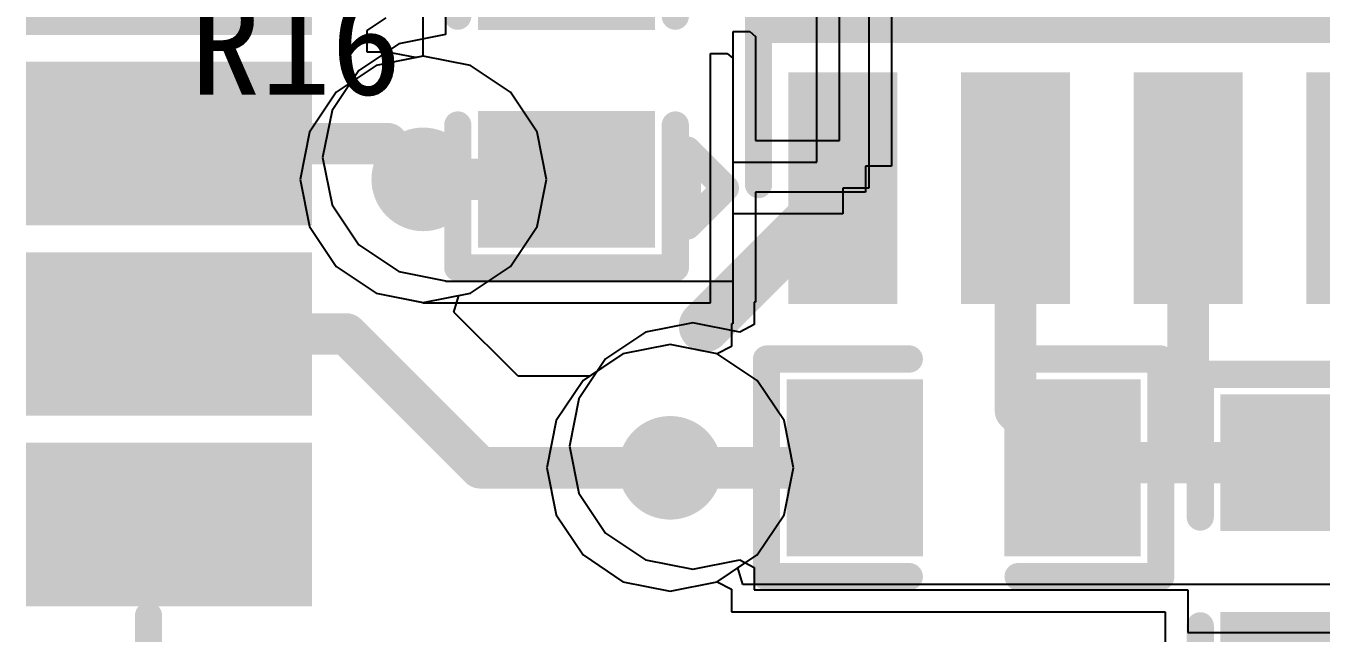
# Model space of a CAD drawing. Header units: millimetres. Extents: x 192 to 285.3, y 128.7 to 184.7.
# Drawn here: x 230.67 to 240.2, y 140.75 to 145.22 of the extents above; entities that cross this region are included whole.
import ezdxf

# ---------------------------------------------------------------- set-up
doc = ezdxf.new("R2010")
doc.units = ezdxf.units.MM
for name, color, linetype in [('BottomLayer', 5, 'Continuous'), ('BottomOverlay', 54, 'Continuous'), ('BottomPaste', 16, 'Continuous'), ('BottomSolder', 6, 'Continuous'), ('ConnectLayer', 7, 'Continuous'), ('MidLayer1', 16, 'Continuous'), ('MidLayer2', 76, 'Continuous'), ('MultiLayer', 9, 'Continuous'), ('TopLayer', 1, 'Continuous'), ('TopOverlay', 2, 'Continuous'), ('TopPaste', 8, 'Continuous'), ('TopSolder', 216, 'Continuous'), ('ViaHoleLayer', 16, 'Continuous')]:
    doc.layers.add(name, color=color, linetype=linetype)

# ---------------------------------------------------------------- blocks, each defined once
blk = doc.blocks.new('SIM_SMT_33')
at = {"layer": 'TopLayer'}
for points in [[(-4.02661882, 1.60500822), (-2.52662182, 1.60500822), (-4.02661882, 2.20500702), (-2.52662182, 2.20500702)], [(2.52658118, 1.60500822), (4.02657818, 1.60500822), (2.52658118, 2.20500702), (4.02657818, 2.20500702)], [(-4.02661882, 0.33500822), (-2.52662182, 0.33500822), (-4.02661882, 0.9350070199999999), (-2.52662182, 0.9350070199999999)], [(2.52658118, 0.33500822), (4.02657818, 0.33500822), (2.52658118, 0.9350070199999999), (4.02657818, 0.9350070199999999)], [(-4.02661882, -0.9349917799999999), (-2.52662182, -0.9349917799999999), (-4.02661882, -0.3349929799999999), (-2.52662182, -0.3349929799999999)], [(2.52658118, -0.9349917799999999), (4.02657818, -0.9349917799999999), (2.52658118, -0.3349929799999999), (4.02657818, -0.3349929799999999)], [(-4.02661882, -2.20499178), (-2.52662182, -2.20499178), (-4.02661882, -1.60499298), (-2.52662182, -1.60499298)], [(2.52658118, -2.20499178), (4.02657818, -2.20499178), (2.52658118, -1.60499298), (4.02657818, -1.60499298)]]:
    blk.add_solid(points, dxfattribs=at)
at = {"layer": 'TopOverlay', "const_width": 0.1999996}
for points in [[(-3.55602032, 3.04800762), (-3.27662032, 2.76860762)], [(-3.55602032, 3.04800762), (-2.99722032, 3.04800762)], [(-2.99722032, 3.04800762), (-3.27662032, 2.76860762)], [(-3.25122032, 2.52502162), (3.24879208, 2.52502162)], [(-1.38498072, 1.97501002), (-2.00118472, 1.35880602)], [(-1.38498072, 1.97501002), (1.99880728, 1.97501002)], [(1.99880728, 1.97501002), (1.99880728, -2.02498198)], [(-2.00118472, 1.35880602), (-2.00118472, -2.02498198)], [(-2.00118472, -2.02498198), (1.99880728, -2.02498198)], [(-3.25122032, -2.52500638), (3.24879208, -2.52500638)]]:
    blk.add_lwpolyline(points, dxfattribs=at)
at = {"layer": 'TopOverlay', "const_width": 0.0999998}
for points in [[(-3.60602022, 3.04800762, 1), (-3.50602042, 3.04800762, 1)], [(-3.60602022, 3.04800762, 1), (-3.50602042, 3.04800762, 1)], [(-3.04722022, 3.04800762, 1), (-2.94722042, 3.04800762, 1)], [(-3.04722022, 3.04800762, 1), (-2.94722042, 3.04800762, 1)], [(-3.32662022, 2.76860762, 1), (-3.226620419999999, 2.76860762, 1)], [(-3.32662022, 2.76860762, 1), (-3.226620419999999, 2.76860762, 1)], [(-3.30122022, 2.52502162, 1), (-3.20122042, 2.52502162, 1)], [(3.19879218, 2.52502162, 1), (3.29879198, 2.52502162, 1)], [(-1.43498062, 1.97501002, 1), (-1.33498082, 1.97501002, 1)], [(-1.43498062, 1.97501002, 1), (-1.33498082, 1.97501002, 1)], [(1.94880738, 1.97501002, 1), (2.04880718, 1.97501002, 1)], [(1.94880738, 1.97501002, 1), (2.04880718, 1.97501002, 1)], [(-2.05118462, 1.35880602, 1), (-1.95118482, 1.35880602, 1)], [(-2.05118462, 1.35880602, 1), (-1.95118482, 1.35880602, 1)], [(-2.05118462, -2.02498198, 1), (-1.95118482, -2.02498198, 1)], [(-2.05118462, -2.02498198, 1), (-1.95118482, -2.02498198, 1)], [(1.94880738, -2.02498198, 1), (2.04880718, -2.02498198, 1)], [(1.94880738, -2.02498198, 1), (2.04880718, -2.02498198, 1)], [(-3.30122022, -2.52500638, 1), (-3.20122042, -2.52500638, 1)], [(3.19879218, -2.52500638, 1), (3.29879198, -2.52500638, 1)]]:
    blk.add_lwpolyline(points, format="xyb", close=True, dxfattribs=at)
at = {"layer": 'TopPaste'}
for points in [[(-4.02661882, 1.60500822), (-2.52662182, 1.60500822), (-4.02661882, 2.20500702), (-2.52662182, 2.20500702)], [(2.52658118, 1.60500822), (4.02657818, 1.60500822), (2.52658118, 2.20500702), (4.02657818, 2.20500702)], [(-4.02661882, 0.33500822), (-2.52662182, 0.33500822), (-4.02661882, 0.9350070199999999), (-2.52662182, 0.9350070199999999)], [(2.52658118, 0.33500822), (4.02657818, 0.33500822), (2.52658118, 0.9350070199999999), (4.02657818, 0.9350070199999999)], [(-4.02661882, -0.9349917799999999), (-2.52662182, -0.9349917799999999), (-4.02661882, -0.3349929799999999), (-2.52662182, -0.3349929799999999)], [(2.52658118, -0.9349917799999999), (4.02657818, -0.9349917799999999), (2.52658118, -0.3349929799999999), (4.02657818, -0.3349929799999999)], [(-4.02661882, -2.20499178), (-2.52662182, -2.20499178), (-4.02661882, -1.60499298), (-2.52662182, -1.60499298)], [(2.52658118, -2.20499178), (4.02657818, -2.20499178), (2.52658118, -1.60499298), (4.02657818, -1.60499298)]]:
    blk.add_solid(points, dxfattribs=at)
at = {"layer": 'TopSolder'}
for points in [[(-4.12821882, 1.50340822), (-2.42502182, 1.50340822), (-4.12821882, 2.30660702), (-2.42502182, 2.30660702)], [(2.42498118, 1.50340822), (4.12817818, 1.50340822), (2.42498118, 2.30660702), (4.12817818, 2.30660702)], [(-4.12821882, 0.23340822), (-2.42502182, 0.23340822), (-4.12821882, 1.03660702), (-2.42502182, 1.03660702)], [(2.42498118, 0.23340822), (4.12817818, 0.23340822), (2.42498118, 1.03660702), (4.12817818, 1.03660702)], [(-4.12821882, -1.03659178), (-2.42502182, -1.03659178), (-4.12821882, -0.23339298), (-2.42502182, -0.23339298)], [(2.42498118, -1.03659178), (4.12817818, -1.03659178), (2.42498118, -0.23339298), (4.12817818, -0.23339298)], [(-4.12821882, -2.30659178), (-2.42502182, -2.30659178), (-4.12821882, -1.50339298), (-2.42502182, -1.50339298)], [(2.42498118, -2.30659178), (4.12817818, -2.30659178), (2.42498118, -1.50339298), (4.12817818, -1.50339298)]]:
    blk.add_solid(points, dxfattribs=at)
blk = doc.blocks.new('G510_Q50_20_B_69')
at = {"layer": 'BottomLayer'}
for points in [[(5.7499758, -11.89999144), (5.7499758, -9.99999524), (4.7499778, -11.89999144), (4.7499778, -9.99999524)], [(7.149972999999999, -11.89999144), (7.149972999999999, -9.99999524), (6.149975, -11.89999144), (6.149975, -9.99999524)], [(8.550021, -11.89999144), (8.550021, -9.99999524), (7.550022999999999, -11.89999144), (7.550022999999999, -9.99999524)]]:
    blk.add_solid(points, dxfattribs=at)
at = {"layer": 'BottomOverlay', "const_width": 0.1999996}
blk.add_lwpolyline([(9.2801948, -11.09959934), (8.721394799999999, -11.09959934)], dxfattribs=at)
at = {"layer": 'BottomOverlay', "const_width": 0.0999998}
blk.add_lwpolyline([(8.6713949, -11.09959934, 1), (8.771394699999998, -11.09959934, 1)], format="xyb", close=True, dxfattribs=at)
at = {"layer": 'BottomPaste'}
for points in [[(5.7499758, -11.89999144), (5.7499758, -9.99999524), (4.7499778, -11.89999144), (4.7499778, -9.99999524)], [(7.149972999999999, -11.89999144), (7.149972999999999, -9.99999524), (6.149975, -11.89999144), (6.149975, -9.99999524)], [(8.550021, -11.89999144), (8.550021, -9.99999524), (7.550022999999999, -11.89999144), (7.550022999999999, -9.99999524)]]:
    blk.add_solid(points, dxfattribs=at)
at = {"layer": 'BottomSolder'}
for points in [[(4.451578599999999, -12.00159144), (4.451578599999999, -9.89839524), (3.2483806, -12.00159144), (3.2483806, -9.89839524)], [(5.8515758, -12.00159144), (5.8515758, -9.89839524), (4.6483778, -12.00159144), (4.6483778, -9.89839524)], [(7.251573, -12.00159144), (7.251573, -9.89839524), (6.048375, -12.00159144), (6.048375, -9.89839524)], [(8.651620999999999, -12.00159144), (8.651620999999999, -9.89839524), (7.448422999999999, -12.00159144), (7.448422999999999, -9.89839524)]]:
    blk.add_solid(points, dxfattribs=at)
blk = doc.blocks.new('0603_81')
at = {"layer": 'TopLayer'}
for points in [[(-1.1999722, -0.55003446), (-0.3999738, -0.55003446), (-1.1999722, 0.54996334), (-0.3999738, 0.54996334)], [(0.4000246, -0.55003446), (1.200023, -0.55003446), (0.4000246, 0.54996334), (1.200023, 0.54996334)]]:
    blk.add_solid(points, dxfattribs=at)
at = {"layer": 'TopOverlay', "const_width": 0.1999996}
for points in [[(-0.3999738, 0.7999628399999998), (-1.4500098, 0.7999628399999998)], [(-1.4500098, -0.80003396), (-1.4500098, 0.7999628399999998)], [(1.4500098, 0.7999628399999998), (0.4000246, 0.7999628399999998)], [(1.4500098, -0.80003396), (1.4500098, 0.7999628399999998)], [(-0.3999738, -0.80003396), (-1.4500098, -0.80003396)], [(1.4500098, -0.80003396), (0.4000246, -0.80003396)]]:
    blk.add_lwpolyline(points, dxfattribs=at)
at = {"layer": 'TopOverlay', "const_width": 0.0999998}
for points in [[(-1.5000097, 0.7999628399999998, 1), (-1.4000099, 0.7999628399999998, 1)], [(-1.5000097, 0.7999628399999998, 1), (-1.4000099, 0.7999628399999998, 1)], [(-0.4499736999999999, 0.7999628399999998, 1), (-0.3499739, 0.7999628399999998, 1)], [(0.3500247, 0.7999628399999998, 1), (0.4500245, 0.7999628399999998, 1)], [(1.4000099, 0.7999628399999998, 1), (1.5000097, 0.7999628399999998, 1)], [(1.4000099, 0.7999628399999998, 1), (1.5000097, 0.7999628399999998, 1)], [(-1.5000097, -0.80003396, 1), (-1.4000099, -0.80003396, 1)], [(-1.5000097, -0.80003396, 1), (-1.4000099, -0.80003396, 1)], [(-0.4499736999999999, -0.80003396, 1), (-0.3499739, -0.80003396, 1)], [(0.3500247, -0.80003396, 1), (0.4500245, -0.80003396, 1)], [(1.4000099, -0.80003396, 1), (1.5000097, -0.80003396, 1)], [(1.4000099, -0.80003396, 1), (1.5000097, -0.80003396, 1)]]:
    blk.add_lwpolyline(points, format="xyb", close=True, dxfattribs=at)
at = {"layer": 'TopPaste'}
for points in [[(-1.1999722, -0.55003446), (-0.3999738, -0.55003446), (-1.1999722, 0.54996334), (-0.3999738, 0.54996334)], [(0.4000246, -0.55003446), (1.200023, -0.55003446), (0.4000246, 0.54996334), (1.200023, 0.54996334)]]:
    blk.add_solid(points, dxfattribs=at)
at = {"layer": 'TopSolder'}
for points in [[(-1.3015722, -0.65163446), (-0.2983738, -0.65163446), (-1.3015722, 0.6515633399999999), (-0.2983738, 0.6515633399999999)], [(0.2984246, -0.65163446), (1.301623, -0.65163446), (0.2984246, 0.6515633399999999), (1.301623, 0.6515633399999999)]]:
    blk.add_solid(points, dxfattribs=at)
blk = doc.blocks.new('0603_105')
at = {"layer": 'TopLayer'}
for points in [[(-1.19998744, -0.5499989), (-0.39998904, -0.5499989), (-1.19998744, 0.5499989), (-0.39998904, 0.5499989)], [(0.40000936, -0.5499989), (1.20000776, -0.5499989), (0.40000936, 0.5499989), (1.20000776, 0.5499989)]]:
    blk.add_solid(points, dxfattribs=at)
at = {"layer": 'TopOverlay', "const_width": 0.1999996}
for points in [[(-1.45002504, 0.7999984), (-0.39998904, 0.7999984)], [(-1.45002504, 0.7999984), (-1.45002504, -0.7999984)], [(0.40000936, 0.7999984), (1.44999456, 0.7999984)], [(1.44999456, 0.7999984), (1.44999456, -0.7999984)], [(-1.45002504, -0.7999984), (-0.39998904, -0.7999984)], [(0.40000936, -0.7999984), (1.44999456, -0.7999984)]]:
    blk.add_lwpolyline(points, dxfattribs=at)
at = {"layer": 'TopOverlay', "const_width": 0.0999998}
for points in [[(-1.50002494, 0.7999984, 1), (-1.40002514, 0.7999984, 1)], [(-1.50002494, 0.7999984, 1), (-1.40002514, 0.7999984, 1)], [(-0.4499889399999999, 0.7999984, 1), (-0.34998914, 0.7999984, 1)], [(0.3500094599999999, 0.7999984, 1), (0.45000926, 0.7999984, 1)], [(1.39999466, 0.7999984, 1), (1.49999446, 0.7999984, 1)], [(1.39999466, 0.7999984, 1), (1.49999446, 0.7999984, 1)], [(-1.50002494, -0.7999984, 1), (-1.40002514, -0.7999984, 1)], [(-1.50002494, -0.7999984, 1), (-1.40002514, -0.7999984, 1)], [(-0.4499889399999999, -0.7999984, 1), (-0.34998914, -0.7999984, 1)], [(0.3500094599999999, -0.7999984, 1), (0.45000926, -0.7999984, 1)], [(1.39999466, -0.7999984, 1), (1.49999446, -0.7999984, 1)], [(1.39999466, -0.7999984, 1), (1.49999446, -0.7999984, 1)]]:
    blk.add_lwpolyline(points, format="xyb", close=True, dxfattribs=at)
at = {"layer": 'TopPaste'}
for points in [[(-1.19998744, -0.5499989), (-0.39998904, -0.5499989), (-1.19998744, 0.5499989), (-0.39998904, 0.5499989)], [(0.40000936, -0.5499989), (1.20000776, -0.5499989), (0.40000936, 0.5499989), (1.20000776, 0.5499989)]]:
    blk.add_solid(points, dxfattribs=at)
at = {"layer": 'TopSolder'}
for points in [[(-1.30158744, -0.6515989), (-0.29838904, -0.6515989), (-1.30158744, 0.6515989), (-0.29838904, 0.6515989)], [(0.29840936, -0.6515989), (1.30160776, -0.6515989), (0.29840936, 0.6515989), (1.30160776, 0.6515989)]]:
    blk.add_solid(points, dxfattribs=at)
blk = doc.blocks.new('0603_107')
at = {"layer": 'TopLayer'}
for points in [[(-1.19999506, -0.5500319199999999), (-0.3999966599999999, -0.5500319199999999), (-1.19999506, 0.54996588), (-0.3999966599999999, 0.54996588)], [(0.40000174, -0.5500319199999999), (1.20000014, -0.5500319199999999), (0.40000174, 0.54996588), (1.20000014, 0.54996588)]]:
    blk.add_solid(points, dxfattribs=at)
at = {"layer": 'TopOverlay', "const_width": 0.1999996}
for points in [[(-1.45003266, 0.79996538), (-0.3999966599999999, 0.79996538)], [(-1.45003266, -0.8000314199999999), (-1.45003266, 0.79996538)], [(0.40000174, 0.79996538), (1.44998694, 0.79996538)], [(1.44998694, -0.8000314199999999), (1.44998694, 0.79996538)], [(-1.45003266, -0.8000314199999999), (-0.3999966599999999, -0.8000314199999999)], [(0.40000174, -0.8000314199999999), (1.44998694, -0.8000314199999999)]]:
    blk.add_lwpolyline(points, dxfattribs=at)
at = {"layer": 'TopOverlay', "const_width": 0.0999998}
for points in [[(-1.50003256, 0.79996538, 1), (-1.40003276, 0.79996538, 1)], [(-1.50003256, 0.79996538, 1), (-1.40003276, 0.79996538, 1)], [(-0.44999656, 0.79996538, 1), (-0.34999676, 0.79996538, 1)], [(0.35000184, 0.79996538, 1), (0.4500016399999999, 0.79996538, 1)], [(1.39998704, 0.79996538, 1), (1.49998684, 0.79996538, 1)], [(1.39998704, 0.79996538, 1), (1.49998684, 0.79996538, 1)], [(-1.50003256, -0.8000314199999999, 1), (-1.40003276, -0.8000314199999999, 1)], [(-1.50003256, -0.8000314199999999, 1), (-1.40003276, -0.8000314199999999, 1)], [(-0.44999656, -0.8000314199999999, 1), (-0.34999676, -0.8000314199999999, 1)], [(0.35000184, -0.8000314199999999, 1), (0.4500016399999999, -0.8000314199999999, 1)], [(1.39998704, -0.8000314199999999, 1), (1.49998684, -0.8000314199999999, 1)], [(1.39998704, -0.8000314199999999, 1), (1.49998684, -0.8000314199999999, 1)]]:
    blk.add_lwpolyline(points, format="xyb", close=True, dxfattribs=at)
at = {"layer": 'TopPaste'}
for points in [[(-1.19999506, -0.5500319199999999), (-0.3999966599999999, -0.5500319199999999), (-1.19999506, 0.54996588), (-0.3999966599999999, 0.54996588)], [(0.40000174, -0.5500319199999999), (1.20000014, -0.5500319199999999), (0.40000174, 0.54996588), (1.20000014, 0.54996588)]]:
    blk.add_solid(points, dxfattribs=at)
at = {"layer": 'TopSolder'}
for points in [[(-1.30159506, -0.6516319199999999), (-0.29839666, -0.6516319199999999), (-1.30159506, 0.6515658799999999), (-0.29839666, 0.6515658799999999)], [(0.29840174, -0.6516319199999999), (1.30160014, -0.6516319199999999), (0.29840174, 0.6515658799999999), (1.30160014, 0.6515658799999999)]]:
    blk.add_solid(points, dxfattribs=at)

msp = doc.modelspace()

# ---------------------------------------------------------------- linework, layer by layer
at = {"layer": 'BottomLayer'}
for p, q in [((233.18140816, 145.18393112), (233.32054682, 145.2769002)), ((233.18140816, 145.02636476), (233.18140816, 145.18393112)), ((233.33140278, 145.02636476), (233.18140816, 145.02636476)), ((233.5381537, 144.98523962), (233.33140278, 145.02636476)), ((233.5944147, 144.99643086), (233.5381537, 144.98523962)), ((233.94128472, 144.9274343), (233.5944147, 144.99643086)), ((234.23534814, 144.73094752), (233.94128472, 144.9274343)), ((234.43183492, 144.4368841), (234.23534814, 144.73094752)), ((234.50083148, 144.09001408), (234.43183492, 144.4368841)), ((234.43183492, 143.74314406), (234.50083148, 144.09001408)), ((234.23534814, 143.44908064), (234.43183492, 143.74314406)), ((233.94128472, 143.25259386), (234.23534814, 143.44908064)), ((233.82031976, 143.1143315), (233.85718532, 143.23586542)), ((233.85718532, 143.23586542), (233.94128472, 143.25259386)), ((234.29231018, 142.64234108), (233.82031976, 143.1143315)), ((235.06353292, 142.80642254), (234.81796826, 142.64234108)), ((235.41040294, 142.8754191), (235.06353292, 142.80642254)), ((235.75727296, 142.80642254), (235.41040294, 142.8754191)), ((236.05133638, 142.60993576), (235.75727296, 142.80642254)), ((234.81796826, 142.64234108), (234.29231018, 142.64234108)), ((236.24782316, 142.31587234), (236.05133638, 142.60993576)), ((236.31681972, 141.96900232), (236.24782316, 142.31587234)), ((236.24782316, 141.6221323), (236.31681972, 141.96900232)), ((236.05133638, 141.32806888), (236.24782316, 141.6221323)), ((235.9083674, 141.23253948), (236.05133638, 141.32806888)), ((235.9452355, 141.1110081), (235.9083674, 141.23253948)), ((240.43141906, 141.1110081), (235.9452355, 141.1110081))]:
    msp.add_line(p, q, dxfattribs=at)
for points, const_width in [([(231.72341006, 144.353026), (233.33140278, 144.353026)], 0.3048), ([(233.33140278, 144.353026), (233.5944147, 144.09001408)], 0.2999994), ([(231.72341006, 142.9530288), (233.02937646, 142.9530288)], 0.3048), ([(233.02937646, 142.9530288), (234.01340294, 141.96900232)], 0.3048), ([(234.01340294, 141.96900232), (235.41040294, 141.96900232)], 0.3048)]:
    msp.add_lwpolyline(points, dxfattribs=dict(at, const_width=const_width))
for points, const_width in [([(231.64721006, 144.353026, 1), (231.79961006, 144.353026, 1)], 0.1524), ([(233.25520278, 144.353026, 1), (233.40760278, 144.353026, 1)], 0.1524), ([(233.2564042, 144.353026, 1), (233.40640136, 144.353026, 1)], 0.1499997), ([(233.4039147, 144.09001408, 1), (233.7849147, 144.09001408, 1)], 0.3809999999999999), ([(233.51941612, 144.09001408, 1), (233.66941328, 144.09001408, 1)], 0.1499997), ([(231.64721006, 142.9530288, 1), (231.79961006, 142.9530288, 1)], 0.1524), ([(232.95317646, 142.9530288, 1), (233.10557646, 142.9530288, 1)], 0.1524), ([(232.95317646, 142.9530288, 1), (233.10557646, 142.9530288, 1)], 0.1524), ([(235.21990294, 141.96900232, 1), (235.60090294, 141.96900232, 1)], 0.3809999999999999), ([(233.93720294, 141.96900232, 1), (234.08960294, 141.96900232, 1)], 0.1524), ([(233.93720294, 141.96900232, 1), (234.08960294, 141.96900232, 1)], 0.1524), ([(235.33420294, 141.96900232, 1), (235.48660294, 141.96900232, 1)], 0.1524)]:
    msp.add_lwpolyline(points, format="xyb", close=True, dxfattribs=dict(at, const_width=const_width))
at = {"layer": 'ConnectLayer'}
for p, q in [((233.75692644, 145.598007), (233.75692644, 145.15819584)), ((236.65641772, 144.37706456), (236.65641772, 145.44461386)), ((237.03741772, 145.44456306), (237.03741772, 144.18631056)), ((233.18140816, 145.18393112), (233.32054682, 145.2769002)), ((233.18140816, 145.02636476), (233.18140816, 145.18393112)), ((233.41406708, 145.08761686), (233.12000366, 144.89113008)), ((233.75692644, 145.15581586), (233.41406708, 145.08761686)), ((233.75692644, 145.15819584), (233.75692644, 145.15581586)), ((235.87292424, 144.94219424), (235.87292424, 145.17685468)), ((235.87292424, 145.17685468), (235.99593644, 145.17685468)), ((235.99593644, 145.17685468), (236.03891832, 145.1415817)), ((236.03891832, 145.1415817), (236.03891832, 144.37706456)), ((233.33140278, 145.02636476), (233.18140816, 145.02636476)), ((233.5944147, 144.99643086), (233.24754468, 144.9274343)), ((233.5381537, 144.98523962), (233.33140278, 145.02636476)), ((233.5944147, 144.99643086), (233.5381537, 144.98523962)), ((233.94128472, 144.9274343), (233.5944147, 144.99643086)), ((233.94128472, 144.9274343), (233.5944147, 144.99643086)), ((233.24754468, 144.9274343), (232.95348126, 144.73094752)), ((234.23534814, 144.73094752), (233.94128472, 144.9274343)), ((234.23534814, 144.73094752), (233.94128472, 144.9274343)), ((235.87292424, 143.34219744), (235.87292424, 144.94219424)), ((233.12000366, 144.89113008), (232.92351688, 144.59706666)), ((232.95348126, 144.73094752), (232.75699448, 144.4368841)), ((234.43183492, 144.4368841), (234.23534814, 144.73094752)), ((234.43183492, 144.4368841), (234.23534814, 144.73094752)), ((232.92351688, 144.59706666), (232.85452032, 144.25019664)), ((232.75699448, 144.4368841), (232.68799792, 144.09001408)), ((234.50083148, 144.09001408), (234.43183492, 144.4368841)), ((234.50083148, 144.09001408), (234.43183492, 144.4368841)), ((236.03891832, 144.37706456), (236.65641772, 144.37706456)), ((232.85452032, 144.25019664), (232.92351688, 143.90332662)), ((237.03741772, 144.18631056), (236.84717172, 144.18631056)), ((236.84717172, 144.18631056), (236.84717172, 143.99606456)), ((232.68799792, 144.09001408), (232.75699448, 143.74314406)), ((234.43183492, 143.74314406), (234.50083148, 144.09001408)), ((234.43183492, 143.74314406), (234.50083148, 144.09001408)), ((236.84717172, 143.99606456), (236.03891832, 143.99606456)), ((236.03891832, 143.99606456), (236.03891832, 143.18715076)), ((232.92351688, 143.90332662), (233.12000366, 143.6092632)), ((232.75699448, 143.74314406), (232.95348126, 143.44908064)), ((234.23534814, 143.44908064), (234.43183492, 143.74314406)), ((234.23534814, 143.44908064), (234.43183492, 143.74314406)), ((233.12000366, 143.6092632), (233.41406708, 143.41277642)), ((232.95348126, 143.44908064), (233.24754468, 143.25259386)), ((233.41406708, 143.41277642), (233.75692644, 143.34457742)), ((233.94128472, 143.25259386), (234.23534814, 143.44908064)), ((233.94128472, 143.25259386), (234.23534814, 143.44908064)), ((233.75692644, 143.34457742), (233.75692644, 143.34219744)), ((233.75692644, 143.34219744), (235.87292424, 143.34219744)), ((233.24754468, 143.25259386), (233.5944147, 143.1835973)), ((233.5944147, 143.1835973), (233.94128472, 143.25259386)), ((233.82031976, 143.1143315), (233.85718532, 143.23586542)), ((233.85718532, 143.23586542), (233.94128472, 143.25259386)), ((236.03891832, 143.18715076), (236.02793028, 143.18715076)), ((236.02793028, 143.18715076), (236.02793028, 143.02226666)), ((234.29231018, 142.64234108), (233.82031976, 143.1143315)), ((235.57692534, 143.03560166), (235.23005532, 142.9666051)), ((235.92379282, 142.9666051), (235.57692534, 143.03560166)), ((236.02793028, 143.02226666), (235.92379282, 142.9666051)), ((235.23005532, 142.9666051), (234.9359919, 142.77011832)), ((235.06353292, 142.80642254), (234.7694695, 142.60993576)), ((235.06353292, 142.80642254), (234.81796826, 142.64234108)), ((235.41040294, 142.8754191), (235.06353292, 142.80642254)), ((235.41040294, 142.8754191), (235.06353292, 142.80642254)), ((235.75727296, 142.80642254), (235.41040294, 142.8754191)), ((235.75727296, 142.80642254), (235.41040294, 142.8754191)), ((236.05133638, 142.60993576), (235.75727296, 142.80642254)), ((236.05133638, 142.60993576), (235.75727296, 142.80642254)), ((234.9359919, 142.77011832), (234.73950512, 142.4760549)), ((234.81796826, 142.64234108), (234.29231018, 142.64234108)), ((234.7694695, 142.60993576), (234.57298272, 142.31587234)), ((236.24782316, 142.31587234), (236.05133638, 142.60993576)), ((236.24782316, 142.31587234), (236.05133638, 142.60993576)), ((234.73950512, 142.4760549), (234.67050856, 142.12918488)), ((234.57298272, 142.31587234), (234.50398616, 141.96900232)), ((236.31681972, 141.96900232), (236.24782316, 142.31587234)), ((236.31681972, 141.96900232), (236.24782316, 142.31587234)), ((234.67050856, 142.12918488), (234.73950512, 141.78231486)), ((234.50398616, 141.96900232), (234.57298272, 141.6221323)), ((236.24782316, 141.6221323), (236.31681972, 141.96900232)), ((236.24782316, 141.6221323), (236.31681972, 141.96900232)), ((234.73950512, 141.78231486), (234.9359919, 141.48825144)), ((234.57298272, 141.6221323), (234.7694695, 141.32806888)), ((236.05133638, 141.32806888), (236.24782316, 141.6221323)), ((236.05133638, 141.32806888), (236.24782316, 141.6221323)), ((234.9359919, 141.48825144), (235.23005532, 141.29176466)), ((234.7694695, 141.32806888), (235.06353292, 141.1315821)), ((235.23005532, 141.29176466), (235.57692534, 141.2227681)), ((235.57692534, 141.2227681), (235.92379282, 141.29176466)), ((235.75727296, 141.1315821), (236.05133638, 141.32806888)), ((235.9083674, 141.23253948), (236.05133638, 141.32806888)), ((235.92379282, 141.29176466), (236.02793028, 141.2361031)), ((235.9452355, 141.1110081), (235.9083674, 141.23253948)), ((236.02793028, 141.2361031), (236.02793028, 141.07115296)), ((235.06353292, 141.1315821), (235.41040294, 141.06258554)), ((235.41040294, 141.06258554), (235.75727296, 141.1315821)), ((240.43141906, 141.1110081), (235.9452355, 141.1110081)), ((236.02793028, 141.07115296), (239.21789088, 141.07115296)), ((239.21789088, 141.07115296), (239.21789088, 140.75766108)), ((239.21789088, 140.75766108), (240.27614378, 140.75766108))]:
    msp.add_line(p, q, dxfattribs=at)
at = {"layer": 'MidLayer1'}
for p, q in [((233.5944147, 144.99643086), (233.24754468, 144.9274343)), ((233.94128472, 144.9274343), (233.5944147, 144.99643086)), ((233.24754468, 144.9274343), (232.95348126, 144.73094752)), ((234.23534814, 144.73094752), (233.94128472, 144.9274343)), ((232.95348126, 144.73094752), (232.75699448, 144.4368841)), ((234.43183492, 144.4368841), (234.23534814, 144.73094752)), ((232.75699448, 144.4368841), (232.68799792, 144.09001408)), ((234.50083148, 144.09001408), (234.43183492, 144.4368841)), ((232.68799792, 144.09001408), (232.75699448, 143.74314406)), ((234.43183492, 143.74314406), (234.50083148, 144.09001408)), ((232.75699448, 143.74314406), (232.95348126, 143.44908064)), ((234.23534814, 143.44908064), (234.43183492, 143.74314406)), ((232.95348126, 143.44908064), (233.24754468, 143.25259386)), ((233.94128472, 143.25259386), (234.23534814, 143.44908064)), ((233.24754468, 143.25259386), (233.5944147, 143.1835973)), ((233.5944147, 143.1835973), (233.94128472, 143.25259386)), ((235.06353292, 142.80642254), (234.7694695, 142.60993576)), ((235.41040294, 142.8754191), (235.06353292, 142.80642254)), ((235.75727296, 142.80642254), (235.41040294, 142.8754191)), ((236.05133638, 142.60993576), (235.75727296, 142.80642254)), ((234.7694695, 142.60993576), (234.57298272, 142.31587234)), ((236.24782316, 142.31587234), (236.05133638, 142.60993576)), ((234.57298272, 142.31587234), (234.50398616, 141.96900232)), ((236.31681972, 141.96900232), (236.24782316, 142.31587234)), ((234.50398616, 141.96900232), (234.57298272, 141.6221323)), ((236.24782316, 141.6221323), (236.31681972, 141.96900232)), ((234.57298272, 141.6221323), (234.7694695, 141.32806888)), ((236.05133638, 141.32806888), (236.24782316, 141.6221323)), ((234.7694695, 141.32806888), (235.06353292, 141.1315821)), ((235.75727296, 141.1315821), (236.05133638, 141.32806888)), ((235.06353292, 141.1315821), (235.41040294, 141.06258554)), ((235.41040294, 141.06258554), (235.75727296, 141.1315821))]:
    msp.add_line(p, q, dxfattribs=at)
at = {"layer": 'MidLayer1', "const_width": 0.3809999999999999}
for points in [[(233.4039147, 144.09001408, 1), (233.7849147, 144.09001408, 1)], [(235.21990294, 141.96900232, 1), (235.60090294, 141.96900232, 1)]]:
    msp.add_lwpolyline(points, format="xyb", close=True, dxfattribs=at)
at = {"layer": 'MidLayer2'}
for p, q in [((233.5944147, 144.99643086), (233.24754468, 144.9274343)), ((233.94128472, 144.9274343), (233.5944147, 144.99643086)), ((233.24754468, 144.9274343), (232.95348126, 144.73094752)), ((234.23534814, 144.73094752), (233.94128472, 144.9274343)), ((232.95348126, 144.73094752), (232.75699448, 144.4368841)), ((234.43183492, 144.4368841), (234.23534814, 144.73094752)), ((232.75699448, 144.4368841), (232.68799792, 144.09001408)), ((234.50083148, 144.09001408), (234.43183492, 144.4368841)), ((232.68799792, 144.09001408), (232.75699448, 143.74314406)), ((234.43183492, 143.74314406), (234.50083148, 144.09001408)), ((232.75699448, 143.74314406), (232.95348126, 143.44908064)), ((234.23534814, 143.44908064), (234.43183492, 143.74314406)), ((232.95348126, 143.44908064), (233.24754468, 143.25259386)), ((233.94128472, 143.25259386), (234.23534814, 143.44908064)), ((233.24754468, 143.25259386), (233.5944147, 143.1835973)), ((233.5944147, 143.1835973), (233.94128472, 143.25259386)), ((235.06353292, 142.80642254), (234.7694695, 142.60993576)), ((235.41040294, 142.8754191), (235.06353292, 142.80642254)), ((235.75727296, 142.80642254), (235.41040294, 142.8754191)), ((236.05133638, 142.60993576), (235.75727296, 142.80642254)), ((234.7694695, 142.60993576), (234.57298272, 142.31587234)), ((236.24782316, 142.31587234), (236.05133638, 142.60993576)), ((234.57298272, 142.31587234), (234.50398616, 141.96900232)), ((236.31681972, 141.96900232), (236.24782316, 142.31587234)), ((234.50398616, 141.96900232), (234.57298272, 141.6221323)), ((236.24782316, 141.6221323), (236.31681972, 141.96900232)), ((234.57298272, 141.6221323), (234.7694695, 141.32806888)), ((236.05133638, 141.32806888), (236.24782316, 141.6221323)), ((234.7694695, 141.32806888), (235.06353292, 141.1315821)), ((235.75727296, 141.1315821), (236.05133638, 141.32806888)), ((235.06353292, 141.1315821), (235.41040294, 141.06258554)), ((235.41040294, 141.06258554), (235.75727296, 141.1315821))]:
    msp.add_line(p, q, dxfattribs=at)
at = {"layer": 'MidLayer2', "const_width": 0.3809999999999999}
for points in [[(233.4039147, 144.09001408, 1), (233.7849147, 144.09001408, 1)], [(235.21990294, 141.96900232, 1), (235.60090294, 141.96900232, 1)]]:
    msp.add_lwpolyline(points, format="xyb", close=True, dxfattribs=at)
at = {"layer": 'MultiLayer', "const_width": 0.3809999999999999}
for points in [[(233.4039147, 144.09001408, 1), (233.7849147, 144.09001408, 1)], [(235.21990294, 141.96900232, 1), (235.60090294, 141.96900232, 1)]]:
    msp.add_lwpolyline(points, format="xyb", close=True, dxfattribs=at)
at = {"layer": 'TopLayer'}
for p, q in [((233.59040404, 145.43782444), (233.59040404, 144.9956333)), ((236.48989532, 144.216882), (236.48989532, 145.2844313)), ((236.87089532, 145.2843805), (236.87089532, 144.026128)), ((233.59040404, 144.9956333), (233.24754468, 144.9274343)), ((235.70640184, 144.78201168), (235.70640184, 145.01667212)), ((235.70640184, 145.01667212), (235.82941404, 145.01667212)), ((235.82941404, 145.01667212), (235.87239592, 144.98139914)), ((233.24754468, 144.9274343), (232.95348126, 144.73094752)), ((235.87239592, 144.98139914), (235.87239592, 144.216882)), ((232.95348126, 144.73094752), (232.75699448, 144.4368841)), ((235.70640184, 143.18201488), (235.70640184, 144.78201168)), ((232.75699448, 144.4368841), (232.68799792, 144.09001408)), ((235.87239592, 144.216882), (236.48989532, 144.216882)), ((232.68799792, 144.09001408), (232.75699448, 143.74314406)), ((236.87089532, 144.026128), (236.68064932, 144.026128)), ((236.68064932, 144.026128), (236.68064932, 143.835882)), ((236.68064932, 143.835882), (235.87239592, 143.835882)), ((235.87239592, 143.835882), (235.87239592, 143.0269682)), ((232.75699448, 143.74314406), (232.95348126, 143.44908064)), ((232.95348126, 143.44908064), (233.24754468, 143.25259386)), ((233.24754468, 143.25259386), (233.59040404, 143.18439486)), ((233.59040404, 143.18439486), (233.59040404, 143.18201488)), ((233.59040404, 143.18201488), (235.70640184, 143.18201488)), ((235.87239592, 143.0269682), (235.86140788, 143.0269682)), ((235.86140788, 143.0269682), (235.86140788, 142.8620841)), ((235.06353292, 142.80642254), (234.7694695, 142.60993576)), ((235.41040294, 142.8754191), (235.06353292, 142.80642254)), ((235.75727042, 142.80642254), (235.41040294, 142.8754191)), ((235.86140788, 142.8620841), (235.75727042, 142.80642254)), ((234.7694695, 142.60993576), (234.57298272, 142.31587234)), ((234.57298272, 142.31587234), (234.50398616, 141.96900232)), ((234.50398616, 141.96900232), (234.57298272, 141.6221323)), ((234.57298272, 141.6221323), (234.7694695, 141.32806888)), ((234.7694695, 141.32806888), (235.06353292, 141.1315821)), ((235.06353292, 141.1315821), (235.41040294, 141.06258554)), ((235.41040294, 141.06258554), (235.75727042, 141.1315821)), ((235.75727042, 141.1315821), (235.86140788, 141.07592054)), ((235.86140788, 141.07592054), (235.86140788, 140.9109704)), ((235.86140788, 140.9109704), (239.05136848, 140.9109704)), ((239.05136848, 140.9109704), (239.05136848, 140.59747852))]:
    msp.add_line(p, q, dxfattribs=at)
for points, const_width in [([(233.4039147, 144.09001408, 1), (233.7849147, 144.09001408, 1)], 0.3809999999999999), ([(233.5182147, 144.09001408, 1), (233.6706147, 144.09001408, 1)], 0.1524), ([(234.57220294, 144.09001408, 1), (234.72460294, 144.09001408, 1)], 0.1524), ([(236.58514532, 144.026382, 1), (236.77564532, 144.026382, 1)], 0.1905), ([(237.87419532, 144.026382, 1), (238.02659532, 144.026382, 1)], 0.1524), ([(239.14419532, 144.026382, 1), (239.29659532, 144.026382, 1)], 0.1524), ([(235.56916564, 143.01040232, 1), (235.75966564, 143.01040232, 1)], 0.1905), ([(237.87419532, 142.38797786, 1), (238.02659532, 142.38797786, 1)], 0.1524), ([(237.87419532, 142.38797786, 1), (238.02659532, 142.38797786, 1)], 0.1524), ([(235.21990294, 141.96900232, 1), (235.60090294, 141.96900232, 1)], 0.3809999999999999), ([(238.3312099, 142.00697532, 1), (238.4836099, 142.00697532, 1)], 0.1524), ([(239.14419532, 142.00698294, 1), (239.29659532, 142.00698294, 1)], 0.1524), ([(240.03316738, 142.00697532, 1), (240.18556738, 142.00697532, 1)], 0.1524), ([(235.33423596, 141.9689693, 1), (235.48663596, 141.9689693, 1)], 0.1524), ([(236.69320708, 141.9689693, 1), (236.84560708, 141.9689693, 1)], 0.1524), ([(238.29320388, 141.9689693, 1), (238.44560388, 141.9689693, 1)], 0.1524)]:
    msp.add_lwpolyline(points, format="xyb", close=True, dxfattribs=dict(at, const_width=const_width))
for points, const_width in [([(233.5944147, 144.09001408), (234.64840294, 144.09001408)], 0.3048), ([(235.66441564, 143.01040232), (236.68039532, 144.026382)], 0.3809999999999999), ([(237.95039532, 142.38797786), (237.95039532, 144.026382)], 0.3048), ([(239.22039532, 142.00698294), (239.22039532, 144.026382)], 0.3048), ([(237.95039532, 142.38797786), (238.36940388, 141.9689693)], 0.3048), ([(238.4074099, 142.00697532), (240.10936738, 142.00697532)], 0.3048), ([(235.41043596, 141.9689693), (236.76940708, 141.9689693)], 0.3048)]:
    msp.add_lwpolyline(points, dxfattribs=dict(at, const_width=const_width))
at = {"layer": 'TopOverlay'}
msp.add_solid([(236.06038132, 145.09320232), (241.11040932, 145.09320232), (236.06038132, 149.53820232), (241.11040932, 149.53820232)], dxfattribs=at)
at = {"layer": 'ViaHoleLayer', "const_width": 0.1905}
for points in [[(233.4991647, 144.09001408, 1), (233.6896647, 144.09001408, 1)], [(235.31515294, 141.96900232, 1), (235.50565294, 141.96900232, 1)]]:
    msp.add_lwpolyline(points, format="xyb", close=True, dxfattribs=at)

# ---------------------------------------------------------------- block references
for name, p, rotation in [('G510_Q50_20_B_69', (242.6734034, 149.6030028), 270), ('SIM_SMT_33', (238.58540294, 147.30300232), 90), ('0603_105', (234.64840294, 144.89000232), 90), ('0603_107', (237.56940294, 141.96900232), 360), ('0603_81', (240.10940294, 141.20700232), 270)]:
    msp.add_blockref(name, p, dxfattribs=dict(rotation=rotation))

# ---------------------------------------------------------------- texts
at = {"layer": 'TopOverlay'}
msp.add_text('R16', height=0.7619999999999999, dxfattribs=at).set_placement((231.87980294, 144.71220232))

doc.saveas('drawing.dxf')
